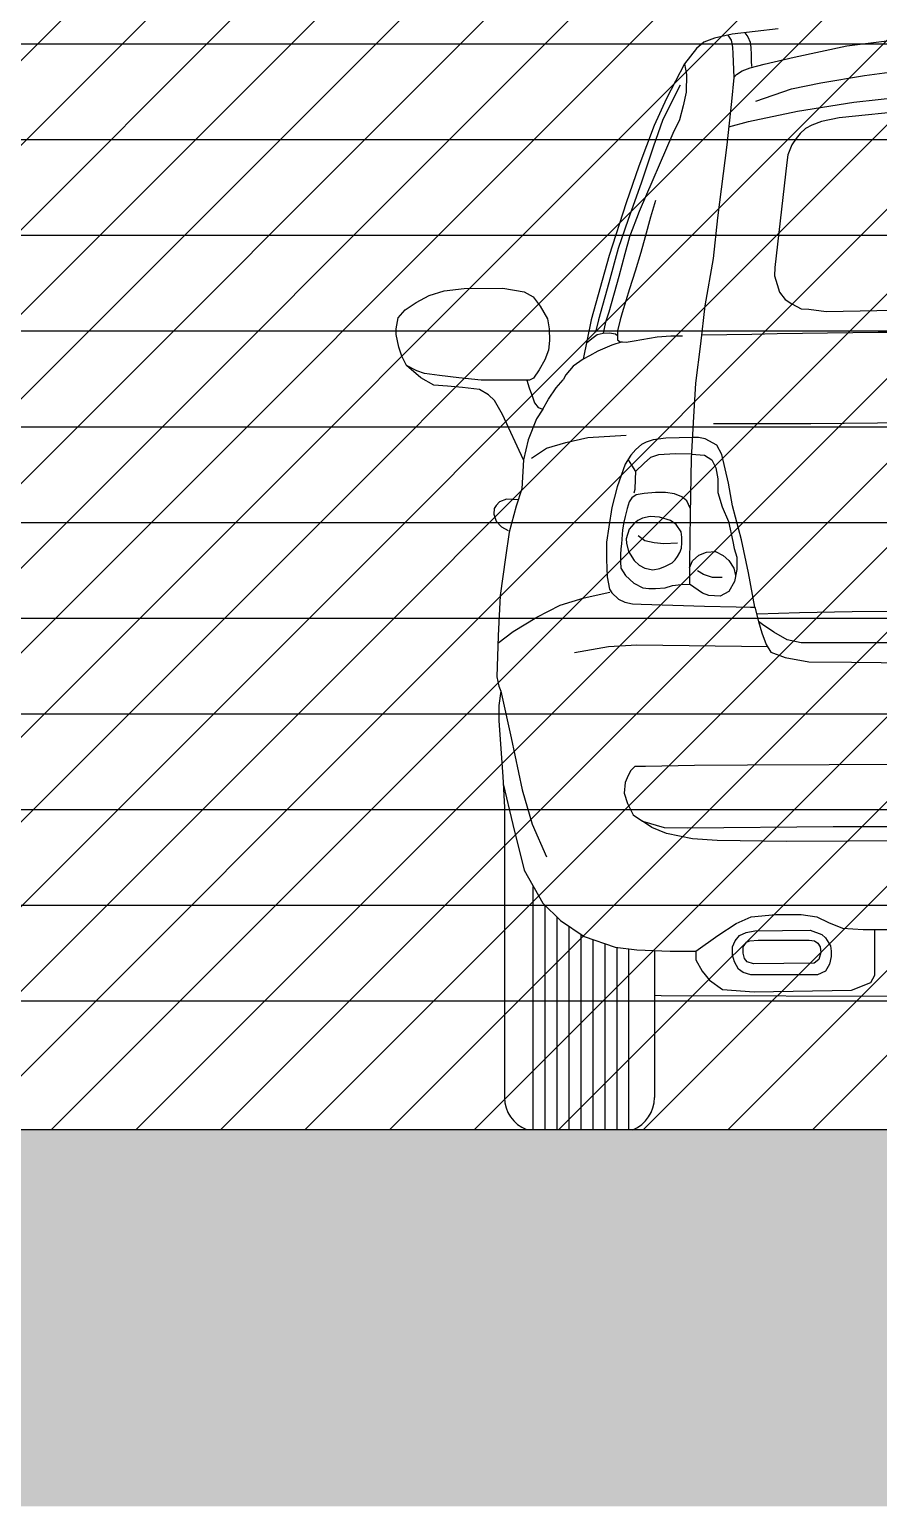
# Model space of a CAD drawing. Header units: metres. Extents: x -442 to 316, y -503 to 125.
# Drawn here: x 106.213 to 107.34, y -81.655 to -79.695 of the extents above; entities that cross this region are included whole.
import ezdxf

# ---------------------------------------------------------------- set-up
doc = ezdxf.new("R2010")
doc.units = ezdxf.units.M
for name, color, linetype in [('FIGURE_SAGOME', 252, 'Continuous'), ('SRAFA', 251, 'Continuous'), ('ZDIVO', 1, 'Continuous')]:
    doc.layers.add(name, color=color, linetype=linetype)

msp = doc.modelspace()

# ---------------------------------------------------------------- hatches: boundary and pattern name
at = {"layer": 'SRAFA', "linetype": 'Continuous'}
h = msp.add_hatch(dxfattribs=at)
h.set_pattern_fill('LINE,_O', color=256, scale=0.04)
h.set_pattern_definition([(0, (252.01669, 140.37675), (0, 0.127), [])])
h.paths.add_polyline_path([(103.583033, -78.654917), (103.583033, -81.049402), (109.183033, -81.049402), (109.183033, -78.654917)])
msp.add_hatch(color=256, dxfattribs=at).paths.add_polyline_path([(122.160874, -80.654917), (113.593033, -80.654917), (113.593033, -81.154917), (103.143033, -81.154917), (103.143033, -80.654917), (100.637587, -80.654917), (100.637587, -81.654972), (122.160874, -81.654972)])
at = {"layer": 'ZDIVO', "linetype": 'Continuous', "lineweight": 0}
h = msp.add_hatch(dxfattribs=at)
h.set_pattern_fill('ANSI31', color=256, scale=0.025, style=0)
h.set_pattern_definition([(45, (222.03104, 140.37675), (-0.0561266, 0.0561266), [])])
h.paths.add_polyline_path([(109.383033, -78.604917), (103.533033, -78.604917), (103.533033, -81.154917), (109.383033, -81.154917)])

# ---------------------------------------------------------------- linework, layer by layer
at = {"layer": 'FIGURE_SAGOME', "linetype": 'Continuous'}
for p, q in [((107.145212, -79.701402), (107.121704, -79.706684)), ((107.139701, -79.70264), (107.144097, -79.709235)), ((107.206179, -79.694276), (107.145212, -79.701402)), ((107.162235, -79.699412), (107.166292, -79.704813)), ((107.097795, -79.720289), (107.081922, -79.74059)), ((107.107841, -79.712168), (107.097795, -79.720289)), ((107.121704, -79.706684), (107.107841, -79.712168)), ((107.144097, -79.709235), (107.145799, -79.718452)), ((107.145799, -79.718452), (107.1464, -79.727267)), ((107.166292, -79.704813), (107.169085, -79.711936)), ((107.169085, -79.711936), (107.170063, -79.719618)), ((107.170063, -79.719618), (107.170342, -79.728418)), ((107.227662, -79.731808), (107.297332, -79.716817)), ((107.297332, -79.716817), (107.36481, -79.708564)), ((107.081922, -79.74059), (107.058344, -79.786778)), ((107.081922, -79.74059), (107.08451, -79.755077)), ((107.1464, -79.727267), (107.147397, -79.75902)), ((107.169085, -79.746157), (107.187798, -79.741125)), ((107.170342, -79.728418), (107.170599, -79.736524)), ((107.170599, -79.736524), (107.170761, -79.744062)), ((107.187798, -79.741125), (107.227662, -79.731808)), ((107.08451, -79.755077), (107.084239, -79.778157)), ((107.147397, -79.75902), (107.144527, -79.790607)), ((107.147397, -79.75902), (107.150931, -79.754821)), ((107.150931, -79.754821), (107.158472, -79.75021)), ((107.158472, -79.75021), (107.169085, -79.746157)), ((107.263111, -79.765849), (107.320852, -79.756036)), ((107.320852, -79.756036), (107.380693, -79.748323)), ((107.076074, -79.768828), (107.053274, -79.814442)), ((107.084239, -79.778157), (107.080438, -79.796622)), ((107.176623, -79.790119), (107.223964, -79.77366)), ((107.223964, -79.77366), (107.263111, -79.765849)), ((107.058344, -79.786778), (107.041869, -79.822505)), ((107.080438, -79.796622), (107.075281, -79.815086)), ((107.144527, -79.790607), (107.138375, -79.848038)), ((107.232206, -79.8033), (107.306853, -79.791356)), ((107.404999, -79.800158), (107.287168, -79.812563)), ((107.306853, -79.791356), (107.371341, -79.784274)), ((107.053274, -79.814442), (107.040578, -79.85141)), ((107.075281, -79.815086), (107.066322, -79.833009)), ((107.140917, -79.824304), (107.166835, -79.81701)), ((107.166835, -79.81701), (107.232206, -79.8033)), ((107.263847, -79.817299), (107.251105, -79.821937)), ((107.287168, -79.812563), (107.263847, -79.817299)), ((107.041869, -79.822505), (107.021354, -79.876595)), ((107.066322, -79.833009), (107.021753, -79.936865)), ((107.230254, -79.839707), (107.224655, -79.848205)), ((107.23566, -79.832947), (107.230254, -79.839707)), ((107.242803, -79.82638), (107.23566, -79.832947)), ((107.251105, -79.821937), (107.242803, -79.82638)), ((107.040578, -79.85141), (107.024568, -79.899041)), ((107.138375, -79.848038), (107.125636, -79.945056)), ((107.224655, -79.848205), (107.219056, -79.861531)), ((107.021354, -79.876595), (107.004476, -79.92511)), ((107.217898, -79.871766), (107.201911, -80.010881)), ((107.219056, -79.861531), (107.217898, -79.871766)), ((107.024568, -79.899041), (107.007083, -79.947056)), ((107.004476, -79.92511), (106.982147, -79.995069)), ((107.021753, -79.936865), (107.009067, -79.970054)), ((107.043468, -79.922258), (107.036814, -79.944038)), ((107.007083, -79.947056), (106.993983, -79.985535)), ((107.036814, -79.944038), (107.029785, -79.970085)), ((107.125636, -79.945056), (107.119891, -79.998961)), ((107.009067, -79.970054), (107.002811, -79.992787)), ((107.029785, -79.970085), (107.024113, -79.990926)), ((106.982147, -79.995069), (106.958003, -80.080352)), ((106.993983, -79.985535), (106.981508, -80.031085)), ((107.002811, -79.992787), (106.994917, -80.022764)), ((107.024113, -79.990926), (107.016321, -80.015599)), ((107.016321, -80.015599), (107.008857, -80.039428)), ((107.119891, -79.998961), (107.109117, -80.061615)), ((107.201911, -80.010881), (107.201667, -80.022093)), ((106.981508, -80.031085), (106.968021, -80.080327)), ((106.994917, -80.022764), (106.981455, -80.070047)), ((107.201667, -80.022093), (107.205079, -80.033548)), ((107.205079, -80.033548), (107.208247, -80.043784)), ((106.725649, -80.057461), (106.743225, -80.048116)), ((106.743225, -80.048116), (106.762791, -80.041696)), ((106.762791, -80.041696), (106.789334, -80.038761)), ((106.789334, -80.038761), (106.841019, -80.038208)), ((106.841019, -80.038208), (106.869223, -80.043025)), ((106.869223, -80.043025), (106.88099, -80.049776)), ((106.88099, -80.049776), (106.890617, -80.062471)), ((107.008857, -80.039428), (106.999315, -80.07109)), ((107.208247, -80.043784), (107.215557, -80.053532)), ((107.215557, -80.053532), (107.22433, -80.05938)), ((106.702087, -80.07791), (106.71118, -80.067102)), ((106.71118, -80.067102), (106.725649, -80.057461)), ((106.890617, -80.062471), (106.899976, -80.078949)), ((106.981455, -80.070047), (106.977124, -80.083525)), ((106.999315, -80.07109), (106.996593, -80.080467)), ((107.109117, -80.061615), (107.103166, -80.112314)), ((107.22433, -80.05938), (107.237001, -80.065715)), ((107.237001, -80.065715), (107.246992, -80.0662)), ((107.246992, -80.0662), (107.270142, -80.06912)), ((107.270142, -80.06912), (107.514332, -80.064955)), ((106.699232, -80.092148), (106.702087, -80.07791)), ((106.699444, -80.100068), (106.699232, -80.092148)), ((106.899976, -80.078949), (106.902383, -80.092456)), ((106.902383, -80.092456), (106.902918, -80.107855)), ((106.958003, -80.080352), (106.947687, -80.132761)), ((106.968021, -80.080327), (106.963801, -80.096966)), ((106.977124, -80.083525), (106.973996, -80.097966)), ((106.996593, -80.080467), (106.992964, -80.094987)), ((106.992964, -80.094987), (106.993267, -80.107087)), ((106.702622, -80.116762), (106.699444, -80.100068)), ((106.902918, -80.107855), (106.901581, -80.120552)), ((106.952017, -80.110764), (106.95894, -80.104967)), ((106.95894, -80.104967), (106.96622, -80.100043)), ((106.96622, -80.100043), (106.973996, -80.097966)), ((106.985767, -80.113809), (106.96713, -80.121969)), ((106.973996, -80.097966), (106.982626, -80.097578)), ((106.982626, -80.097578), (106.990214, -80.099012)), ((106.99927, -80.109594), (106.985767, -80.113809)), ((106.990214, -80.099012), (106.993115, -80.101037)), ((106.993267, -80.107087), (106.996572, -80.109456)), ((106.996572, -80.109456), (107.004741, -80.109874)), ((107.004741, -80.109874), (107.015213, -80.108091)), ((107.015213, -80.108091), (107.045567, -80.102791)), ((107.045567, -80.102791), (107.064062, -80.101715)), ((107.064062, -80.101715), (107.079341, -80.101444)), ((107.103166, -80.112314), (107.096535, -80.164351)), ((106.706648, -80.128747), (106.702622, -80.116762)), ((106.712792, -80.140946), (106.706648, -80.128747)), ((106.896767, -80.133521), (106.889012, -80.14676)), ((106.901581, -80.120552), (106.896767, -80.133521)), ((106.947687, -80.132761), (106.934319, -80.141809)), ((106.956129, -80.128185), (106.947687, -80.132761)), ((106.96713, -80.121969), (106.956129, -80.128185)), ((106.726588, -80.148136), (106.712792, -80.140946)), ((106.731951, -80.157327), (106.712792, -80.140946)), ((106.736916, -80.151549), (106.726588, -80.148136)), ((106.756634, -80.15439), (106.736916, -80.151549)), ((106.78255, -80.157231), (106.756634, -80.15439)), ((106.889012, -80.14676), (106.881516, -80.157779)), ((106.92434, -80.153526), (106.920834, -80.160065)), ((106.934319, -80.141809), (106.92434, -80.153526)), ((106.749256, -80.167223), (106.731951, -80.157327)), ((106.767251, -80.168596), (106.749256, -80.167223)), ((106.787163, -80.170116), (106.767251, -80.168596)), ((106.812033, -80.16026), (106.78255, -80.157231)), ((106.809791, -80.172855), (106.787163, -80.170116)), ((106.821859, -80.179862), (106.809791, -80.172855)), ((106.876257, -80.160436), (106.812033, -80.16026)), ((106.872679, -80.160426), (106.875756, -80.170535)), ((106.875756, -80.170535), (106.880084, -80.182473)), ((106.881516, -80.157779), (106.876257, -80.160436)), ((106.901672, -80.18585), (106.91169, -80.170511)), ((106.91169, -80.170511), (106.920834, -80.160065)), ((107.096535, -80.164351), (107.093943, -80.209002)), ((106.829704, -80.187481), (106.821859, -80.179862)), ((106.840263, -80.206071), (106.829704, -80.187481)), ((106.880084, -80.182473), (106.882914, -80.190544)), ((106.882914, -80.190544), (106.887741, -80.196596)), ((106.894066, -80.198781), (106.901672, -80.18585)), ((106.8685, -80.266098), (106.840263, -80.206071)), ((106.885557, -80.211863), (106.874485, -80.239782)), ((106.894066, -80.198781), (106.885557, -80.211863)), ((106.887741, -80.196596), (106.894066, -80.198781)), ((107.093943, -80.209002), (107.090997, -80.264038)), ((107.120492, -80.218158), (107.249637, -80.218061)), ((107.249637, -80.218061), (107.428971, -80.215991)), ((106.874485, -80.239782), (106.8685, -80.266098)), ((106.878848, -80.263943), (106.898886, -80.250482)), ((106.898886, -80.250482), (106.924363, -80.243032)), ((106.924363, -80.243032), (106.953848, -80.236727)), ((106.953848, -80.236727), (107.004515, -80.23328)), ((107.017502, -80.252567), (107.01067, -80.260178)), ((107.025111, -80.246042), (107.017502, -80.252567)), ((107.031167, -80.242623), (107.025111, -80.246042)), ((107.040639, -80.239515), (107.031167, -80.242623)), ((107.057254, -80.237337), (107.040639, -80.239515)), ((107.09247, -80.23652), (107.057254, -80.237337)), ((107.100578, -80.236664), (107.09247, -80.23652)), ((107.109446, -80.238485), (107.100578, -80.236664)), ((107.124728, -80.246597), (107.109446, -80.238485)), ((107.131745, -80.258877), (107.124728, -80.246597)), ((106.8685, -80.266098), (106.866045, -80.304819)), ((107.003372, -80.271984), (106.992836, -80.302144)), ((107.01067, -80.260178), (107.003372, -80.271984)), ((107.007021, -80.266081), (107.011648, -80.27316)), ((107.028388, -80.27037), (107.016865, -80.281463)), ((107.037085, -80.262974), (107.028388, -80.27037)), ((107.047304, -80.259493), (107.037085, -80.262974)), ((107.070132, -80.258183), (107.047304, -80.259493)), ((107.091297, -80.258435), (107.070132, -80.258183)), ((107.090997, -80.264038), (107.089413, -80.33889)), ((107.091297, -80.258435), (107.108601, -80.260196)), ((107.108601, -80.260196), (107.118118, -80.266335)), ((107.118118, -80.266335), (107.123644, -80.276774)), ((107.140296, -80.297035), (107.131745, -80.258877)), ((107.011648, -80.27316), (107.016865, -80.281463)), ((107.016534, -80.291637), (107.016076, -80.305534)), ((107.016865, -80.281463), (107.016534, -80.291637)), ((107.123644, -80.276774), (107.1261, -80.291206)), ((107.1261, -80.291206), (107.126407, -80.30963)), ((106.866045, -80.304819), (106.858651, -80.327604)), ((106.992836, -80.302144), (106.98535, -80.329235)), ((107.016076, -80.305534), (107.014855, -80.310574)), ((107.028454, -80.310687), (107.017662, -80.312424)), ((107.043485, -80.30972), (107.028454, -80.310687)), ((107.056589, -80.309717), (107.043485, -80.30972)), ((107.068922, -80.311257), (107.056589, -80.309717)), ((107.078558, -80.31511), (107.068922, -80.311257)), ((107.126407, -80.30963), (107.13224, -80.328361)), ((107.145777, -80.327299), (107.140296, -80.297035)), ((106.829516, -80.330916), (106.828802, -80.33831)), ((106.832015, -80.326948), (106.829516, -80.330916)), ((106.836478, -80.322078), (106.832015, -80.326948)), ((106.84576, -80.318469), (106.836478, -80.322078)), ((106.861392, -80.319156), (106.84576, -80.318469)), ((106.858651, -80.327604), (106.849408, -80.362341)), ((106.98535, -80.329235), (106.981606, -80.355224)), ((107.005907, -80.330738), (107.003402, -80.341533)), ((107.008605, -80.322064), (107.005907, -80.330738)), ((107.012074, -80.316473), (107.008605, -80.322064)), ((107.017662, -80.312424), (107.012074, -80.316473)), ((107.085302, -80.320506), (107.078558, -80.31511)), ((107.089594, -80.330316), (107.085302, -80.320506)), ((107.13224, -80.328361), (107.140529, -80.348011)), ((107.157845, -80.372409), (107.145777, -80.327299)), ((106.828802, -80.33831), (106.831837, -80.347506)), ((106.831837, -80.347506), (106.839156, -80.355079)), ((107.001668, -80.348857), (106.999548, -80.359266)), ((107.003402, -80.341533), (107.001668, -80.348857)), ((107.020128, -80.346603), (107.014579, -80.350935)), ((107.026082, -80.343353), (107.020128, -80.346603)), ((107.036367, -80.34132), (107.026082, -80.343353)), ((107.048817, -80.3424), (107.036367, -80.34132)), ((107.063432, -80.346864), (107.048817, -80.3424)), ((107.07074, -80.351871), (107.063432, -80.346864)), ((107.089413, -80.33889), (107.088792, -80.402264)), ((107.140529, -80.348011), (107.146362, -80.374725)), ((106.839156, -80.355079), (106.847724, -80.359946)), ((106.849408, -80.362341), (106.844232, -80.395583)), ((106.981606, -80.355224), (106.978667, -80.375633)), ((106.999548, -80.359266), (106.998376, -80.377469)), ((107.008625, -80.358246), (107.004565, -80.371106)), ((107.014579, -80.350935), (107.008625, -80.358246)), ((107.029465, -80.373672), (107.020669, -80.366906)), ((107.077578, -80.36184), (107.07074, -80.351871)), ((107.078589, -80.368654), (107.077578, -80.36184)), ((107.078589, -80.376505), (107.078589, -80.368654)), ((106.978667, -80.375633), (106.978303, -80.398392)), ((106.997412, -80.384408), (106.997027, -80.391926)), ((106.998376, -80.377469), (106.997412, -80.384408)), ((107.004565, -80.371106), (107.005107, -80.37679)), ((107.005107, -80.37679), (107.007678, -80.387754)), ((107.007678, -80.387754), (107.014985, -80.399799)), ((107.041645, -80.376377), (107.029465, -80.373672)), ((107.054772, -80.377457), (107.041645, -80.376377)), ((107.07277, -80.376912), (107.054772, -80.377457)), ((107.072905, -80.394508), (107.075747, -80.389229)), ((107.075747, -80.389229), (107.078048, -80.383273)), ((107.078048, -80.383273), (107.078589, -80.376505)), ((107.101233, -80.392545), (107.111364, -80.388551)), ((107.111364, -80.388551), (107.123337, -80.387934)), ((107.123337, -80.387934), (107.133161, -80.393152)), ((107.146362, -80.374725), (107.147897, -80.383937)), ((107.147897, -80.383937), (107.151274, -80.395298)), ((107.167054, -80.41605), (107.157845, -80.372409)), ((106.844232, -80.395583), (106.837539, -80.446103)), ((106.978303, -80.398392), (106.979404, -80.421297)), ((106.997027, -80.391926), (106.997027, -80.401371)), ((106.997027, -80.401371), (106.997412, -80.409852)), ((107.014985, -80.399799), (107.021887, -80.405754)), ((107.021887, -80.405754), (107.029195, -80.409813)), ((107.049223, -80.410485), (107.056937, -80.407371)), ((107.056937, -80.407371), (107.065462, -80.403037)), ((107.065462, -80.403037), (107.069657, -80.398976)), ((107.069657, -80.398976), (107.072905, -80.394508)), ((107.088792, -80.402264), (107.088506, -80.431145)), ((107.088792, -80.409436), (107.092637, -80.400223)), ((107.092637, -80.400223), (107.101233, -80.392545)), ((107.133161, -80.393152), (107.140836, -80.399906)), ((107.140836, -80.399906), (107.14759, -80.410038)), ((107.151274, -80.395298), (107.151581, -80.411573)), ((106.979404, -80.421297), (106.982405, -80.437657)), ((106.997412, -80.409852), (107.003579, -80.419488)), ((107.003579, -80.419488), (107.014756, -80.429702)), ((107.029195, -80.409813), (107.040021, -80.411976)), ((107.040021, -80.411976), (107.049223, -80.410485)), ((107.107066, -80.418338), (107.099391, -80.413426)), ((107.119346, -80.422327), (107.107066, -80.418338)), ((107.13224, -80.422324), (107.119346, -80.422327)), ((107.148204, -80.427541), (107.140836, -80.441054)), ((107.14759, -80.410038), (107.149892, -80.419557)), ((107.151581, -80.411573), (107.148204, -80.427541)), ((107.175386, -80.461885), (107.167054, -80.41605)), ((106.837539, -80.446103), (106.834683, -80.499609)), ((106.94894, -80.449117), (106.982775, -80.441836)), ((106.982405, -80.437657), (106.985554, -80.442653)), ((106.985554, -80.442653), (106.994355, -80.45108)), ((107.014756, -80.429702), (107.026896, -80.43606)), ((107.026896, -80.43606), (107.034605, -80.437022)), ((107.034605, -80.437022), (107.043469, -80.43702)), ((107.043469, -80.43702), (107.056188, -80.436054)), ((107.056188, -80.436054), (107.066209, -80.432968)), ((107.066209, -80.432968), (107.077797, -80.431505)), ((107.077797, -80.431505), (107.088506, -80.431145)), ((107.105838, -80.442903), (107.088506, -80.431145)), ((107.114434, -80.445972), (107.105838, -80.442903)), ((107.12917, -80.447198), (107.114434, -80.445972)), ((107.140836, -80.441054), (107.12917, -80.447198)), ((106.886014, -80.47475), (106.917003, -80.458929)), ((106.917003, -80.458929), (106.94894, -80.449117)), ((106.994355, -80.45108), (107.002933, -80.455096)), ((107.002933, -80.455096), (107.013032, -80.457158)), ((107.013032, -80.457158), (107.024433, -80.457807)), ((107.024433, -80.457807), (107.108731, -80.460144)), ((107.108731, -80.460144), (107.15039, -80.461232)), ((107.15039, -80.461232), (107.169466, -80.461886)), ((107.169466, -80.461886), (107.175386, -80.461885)), ((107.175386, -80.461885), (107.180303, -80.480763)), ((107.304432, -80.467954), (107.234697, -80.469172)), ((107.403611, -80.467159), (107.304432, -80.467954)), ((106.854709, -80.49405), (106.886014, -80.47475)), ((107.234697, -80.469172), (107.179089, -80.470987)), ((107.180303, -80.480763), (107.184583, -80.49558)), ((107.185597, -80.484562), (107.180303, -80.480763)), ((107.200563, -80.495037), (107.185597, -80.484562)), ((106.834683, -80.499609), (106.833105, -80.554329)), ((106.834397, -80.509522), (106.854709, -80.49405)), ((107.184583, -80.49558), (107.190578, -80.51107)), ((107.218223, -80.505213), (107.200563, -80.495037)), ((107.23678, -80.508801), (107.218223, -80.505213)), ((106.935916, -80.521706), (106.981314, -80.514053)), ((106.981314, -80.514053), (107.018617, -80.511806)), ((107.018617, -80.511806), (107.192283, -80.514042)), ((107.190578, -80.51107), (107.196407, -80.52123)), ((107.196407, -80.52123), (107.215527, -80.528523)), ((107.640491, -80.508836), (107.23678, -80.508801)), ((107.215527, -80.528523), (107.247068, -80.534058)), ((107.247068, -80.534058), (107.303757, -80.534473)), ((107.303757, -80.534473), (107.393692, -80.535733)), ((106.833105, -80.554329), (106.835442, -80.566656)), ((106.835442, -80.566656), (106.838298, -80.573212)), ((106.838298, -80.573212), (106.835442, -80.592097)), ((106.838298, -80.573212), (106.851766, -80.634988)), ((106.835442, -80.592097), (106.835442, -80.612556)), ((106.835442, -80.612556), (106.84064, -80.686398)), ((106.851766, -80.634988), (106.866623, -80.703937)), ((107.010796, -80.67827), (107.007093, -80.685034)), ((107.015934, -80.67322), (107.010796, -80.67827)), ((107.030321, -80.672946), (107.015934, -80.67322)), ((107.095397, -80.671705), (107.030321, -80.672946)), ((107.165598, -80.671225), (107.095397, -80.671705)), ((107.640491, -80.669236), (107.165598, -80.671225)), ((106.84064, -80.686398), (106.842977, -80.727576)), ((106.84119, -80.696081), (106.854189, -80.749972)), ((107.003068, -80.694536), (107.002102, -80.708385)), ((107.007093, -80.685034), (107.003068, -80.694536)), ((106.866623, -80.703937), (106.879697, -80.749704)), ((107.002102, -80.708385), (107.006288, -80.722073)), ((107.006288, -80.722073), (107.013693, -80.737208)), ((106.842977, -80.727576), (106.842977, -81.112383)), ((107.013693, -80.737208), (107.026251, -80.745741)), ((106.854189, -80.749972), (106.869046, -80.810599)), ((106.879697, -80.749704), (106.898714, -80.793093)), ((107.026251, -80.745741), (107.054945, -80.75402)), ((107.038445, -80.754029), (107.026251, -80.745741)), ((107.058156, -80.761952), (107.038445, -80.754029)), ((107.054945, -80.75402), (107.086018, -80.754497)), ((107.092756, -80.76887), (107.058156, -80.761952)), ((107.086018, -80.754497), (107.279439, -80.752589)), ((107.279439, -80.752589), (107.640491, -80.752589)), ((107.125472, -80.771303), (107.092756, -80.76887)), ((107.216874, -80.772399), (107.125472, -80.771303)), ((107.640491, -80.770664), (107.216874, -80.772399)), ((106.869046, -80.810599), (106.894006, -80.854581)), ((106.881302, -81.154917), (106.881302, -80.832196)), ((106.894006, -80.854581), (106.917565, -80.877446)), ((106.897177, -81.154917), (106.897177, -80.857659)), ((106.913052, -81.154917), (106.913052, -80.873066)), ((106.917565, -80.877446), (106.948864, -80.898728)), ((107.150463, -80.88148), (107.170661, -80.872669)), ((107.170661, -80.872669), (107.20329, -80.869554)), ((107.20329, -80.869554), (107.236954, -80.869547)), ((107.236954, -80.869547), (107.257671, -80.872651)), ((107.257671, -80.872651), (107.273208, -80.8799)), ((107.273208, -80.8799), (107.291853, -80.887667)), ((106.928927, -81.154917), (106.928927, -80.885172)), ((106.944802, -81.154917), (106.944802, -80.895966)), ((106.948864, -80.898728), (106.989762, -80.912912)), ((107.097286, -80.917924), (107.126121, -80.897544)), ((107.126121, -80.897544), (107.150463, -80.88148)), ((107.149099, -80.904244), (107.155211, -80.897223)), ((107.155211, -80.897223), (107.163813, -80.893146)), ((107.163813, -80.893146), (107.175359, -80.891106)), ((107.175359, -80.891106), (107.248705, -80.890185)), ((107.248705, -80.890185), (107.264551, -80.895842)), ((107.264551, -80.895842), (107.269079, -80.900596)), ((107.291853, -80.887667), (107.319302, -80.889215)), ((107.319302, -80.889215), (107.395435, -80.889199)), ((107.33458, -80.949875), (107.334567, -80.889212)), ((106.960677, -81.154917), (106.960677, -80.902825)), ((106.976552, -81.154917), (106.976552, -80.90833)), ((106.989762, -80.912912), (107.018558, -80.916245)), ((106.992427, -81.154917), (106.992427, -80.91322)), ((107.008302, -81.154917), (107.008302, -80.915058)), ((107.018558, -80.916245), (107.062998, -80.918224)), ((107.042082, -80.917293), (107.042082, -81.112383)), ((107.062998, -80.918224), (107.097286, -80.917924)), ((107.097286, -80.917924), (107.097223, -80.929752)), ((107.145703, -80.923265), (107.145929, -80.91217)), ((107.145929, -80.91217), (107.149099, -80.904244)), ((107.159739, -80.920771), (107.159965, -80.912167)), ((107.159965, -80.912167), (107.164266, -80.906052)), ((107.164266, -80.906052), (107.168567, -80.90424)), ((107.168567, -80.90424), (107.179886, -80.903558)), ((107.179886, -80.903558), (107.24732, -80.903675)), ((107.24732, -80.903675), (107.254674, -80.904293)), ((107.254674, -80.904293), (107.259118, -80.907618)), ((107.259118, -80.907618), (107.262288, -80.912598)), ((107.262288, -80.912598), (107.262967, -80.919844)), ((107.269079, -80.900596), (107.275644, -80.911237)), ((107.275644, -80.911237), (107.276776, -80.918256)), ((107.276776, -80.918256), (107.276776, -80.925049)), ((107.097223, -80.929752), (107.105396, -80.944567)), ((107.148193, -80.932321), (107.145703, -80.923265)), ((107.153853, -80.94183), (107.148193, -80.932321)), ((107.161776, -80.92779), (107.159739, -80.920771)), ((107.165398, -80.932091), (107.161776, -80.92779)), ((107.173548, -80.935033), (107.165398, -80.932091)), ((107.254364, -80.933884), (107.173548, -80.935033)), ((107.260477, -80.929128), (107.254364, -80.933884)), ((107.262967, -80.919844), (107.260477, -80.929128)), ((107.274512, -80.935239), (107.269079, -80.944524)), ((107.276776, -80.925049), (107.274512, -80.935239)), ((107.105396, -80.944567), (107.115357, -80.956827)), ((107.115357, -80.956827), (107.132469, -80.969086)), ((107.159739, -80.946584), (107.153853, -80.94183)), ((107.169926, -80.949752), (107.159739, -80.946584)), ((107.258665, -80.949507), (107.169926, -80.949752)), ((107.269079, -80.944524), (107.258665, -80.949507)), ((107.329472, -80.959839), (107.33458, -80.949875)), ((107.05104, -80.97723), (107.042082, -80.977081)), ((107.640491, -80.979047), (107.05104, -80.97723)), ((107.132469, -80.969086), (107.174355, -80.971887)), ((107.174355, -80.971887), (107.30359, -80.970072)), ((107.30359, -80.970072), (107.329472, -80.959839)), ((106.87212, -81.154917), (107.014091, -81.154917))]:
    msp.add_line(p, q, dxfattribs=at)
for centre, radius, start, end in [((107.640491, -107.724369), 27.628624, 88.8884028, 91.1115972), ((106.889178, -81.111978), 0.046203, 180.50146, 248.334099), ((106.995879, -81.112455), 0.046203, 292.25709, 0.089729)]:
    msp.add_arc(centre, radius, start, end, dxfattribs=at)
at = {"layer": 'ZDIVO', "linetype": 'Continuous'}
msp.add_line((103.143033, -81.154917), (113.593033, -81.154917), dxfattribs=at)

doc.saveas('drawing.dxf')
